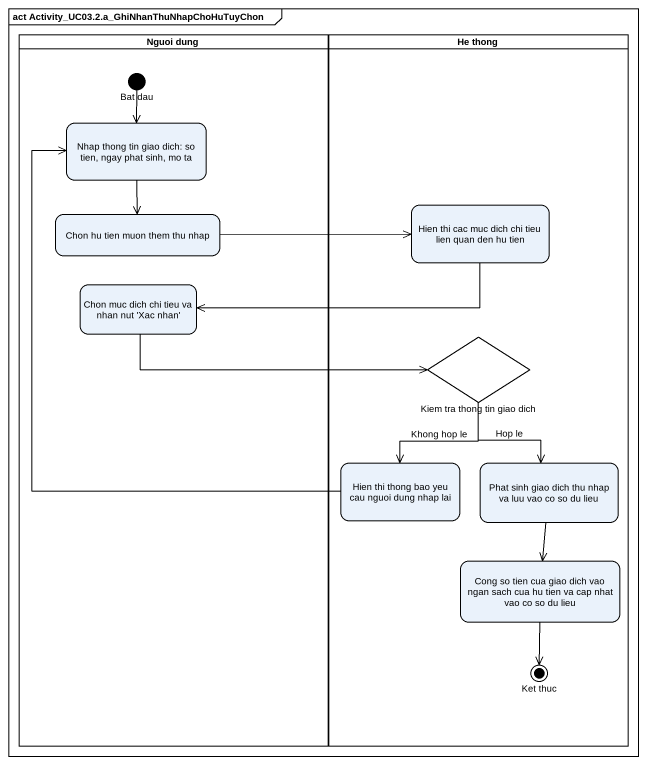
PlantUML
@startuml
mainframe act Activity_UC03.2.a_GhiNhanThuNhapChoHuTuyChon
hide empty description
state "Nguoi dung" as Nguoi_dung <<partition>> {
  state "Bat dau" as Bat_dau <<start>>
  state "Nhap thong tin giao dich: so tien, ngay phat sinh, mo ta" as Nhap_thong_tin_giao_dich_so
  state "Chon hu tien muon them thu nhap" as Chon_hu_tien_muon_them_thu
  state "Chon muc dich chi tieu va nhan nut 'Xac nhan'" as Chon_muc_dich_chi_tieu_va
}
state "He thong" as He_thong <<partition>> {
  state "Hien thi cac muc dich chi tieu lien quan den hu tien" as Hien_thi_cac_muc_dich_chi
  state "Kiem tra thong tin giao dich" as Kiem_tra_thong_tin_giao_dich <<choice>>
  state "Hien thi thong bao yeu cau nguoi dung nhap lai" as Hien_thi_thong_bao_yeu_cau
  state "Phat sinh giao dich thu nhap va luu vao co so du lieu" as Phat_sinh_giao_dich_thu
  state "Cong so tien cua giao dich vao ngan sach cua hu tien va cap nhat vao co so du lieu" as Cong_so_tien_cua_giao_dich
  state "Ket thuc" as Ket_thuc <<end>>
}
Bat_dau --> Nhap_thong_tin_giao_dich_so
Nhap_thong_tin_giao_dich_so --> Chon_hu_tien_muon_them_thu
Chon_hu_tien_muon_them_thu -right-> Hien_thi_cac_muc_dich_chi
Hien_thi_cac_muc_dich_chi -left-> Chon_muc_dich_chi_tieu_va
Chon_muc_dich_chi_tieu_va -right-> Kiem_tra_thong_tin_giao_dich
Kiem_tra_thong_tin_giao_dich --> Hien_thi_thong_bao_yeu_cau : Khong hop le
Kiem_tra_thong_tin_giao_dich --> Phat_sinh_giao_dich_thu : Hop le
Hien_thi_thong_bao_yeu_cau -up-> Nhap_thong_tin_giao_dich_so
Phat_sinh_giao_dich_thu --> Cong_so_tien_cua_giao_dich
Cong_so_tien_cua_giao_dich --> Ket_thuc
@enduml
